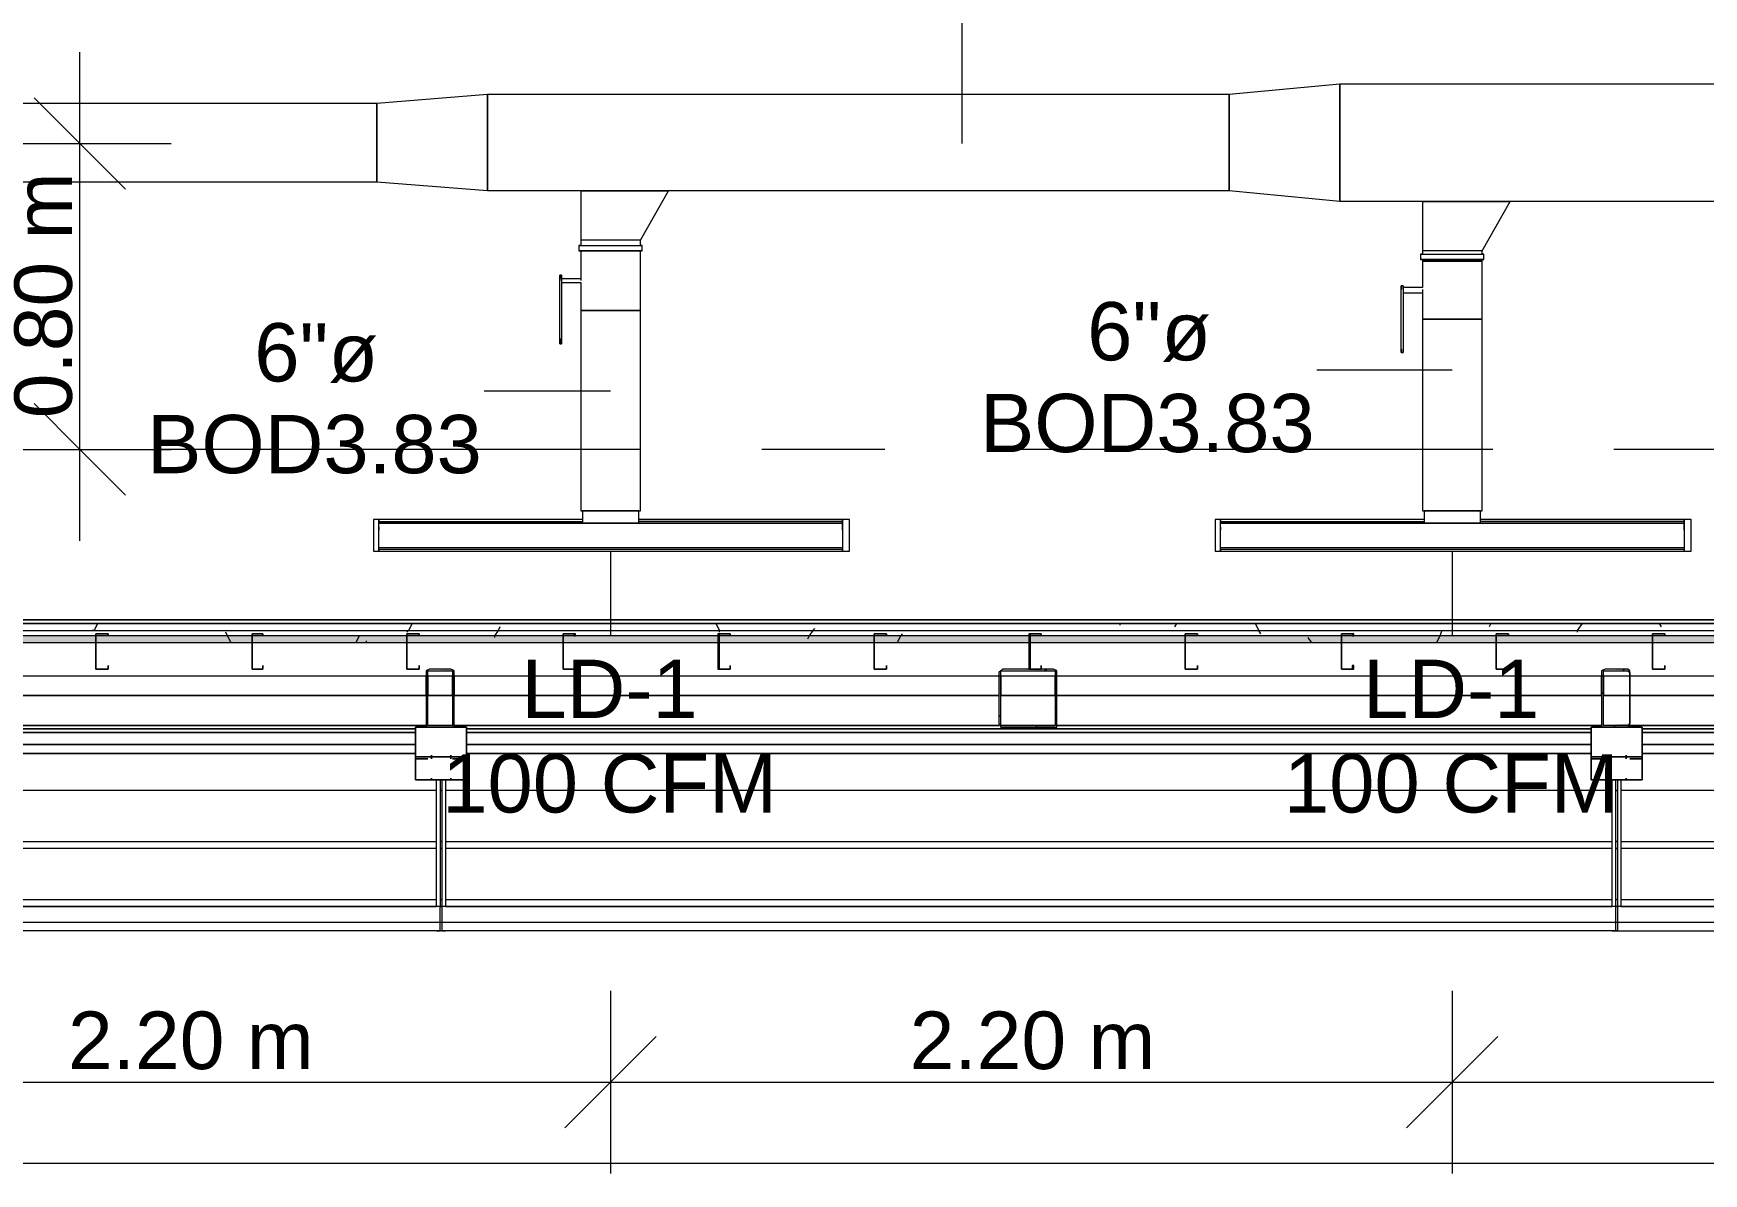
# Model space of a CAD drawing. Header units: metres. Extents: x -2 to 237, y -8 to 52.
# Drawn here: x 23.666 to 28.021, y 7.315 to 10.286 of the extents above; entities that cross this region are included whole.
import ezdxf

# ---------------------------------------------------------------- set-up
doc = ezdxf.new("R2010")
doc.units = ezdxf.units.M
doc.layers.add('HVAC - Ductos', color=5, linetype='Continuous', lineweight=0)
doc.layers.add('PDF_Text', color=7, linetype='Continuous', lineweight=0)
doc.layers.add('PDF_Geometry', color=7, linetype='Continuous', lineweight=0, true_color=0xaaaaaa)
doc.layers.add('PDF_Solid Fills', color=7, linetype='Continuous', lineweight=0, true_color=0xffffff)
doc.styles.add('PDF Helvetica', font='')
doc.styles.get('PDF Helvetica').set_extended_font_data('Helvetica')

msp = doc.modelspace()

# ---------------------------------------------------------------- hatches: boundary and pattern name
at = {"layer": 'PDF_Solid Fills', "lineweight": 0, "transparency": 33554559}
h = msp.add_hatch(color=256, dxfattribs=at)
h.paths.add_polyline_path([(12.8691, 8.6982), (12.8691, 8.7165), (12.4614, 8.7165), (12.4614, 8.6982)])
h.paths.add_polyline_path([(58.328, 8.6982), (60.1333, 8.6982), (60.1333, 8.7165), (58.328, 8.7165)])
h.paths.add_polyline_path([(58.3235, 8.6982), (58.3235, 8.7165), (57.5171, 8.7165), (57.5171, 8.6982)])
h.paths.add_polyline_path([(57.5125, 8.6982), (57.5125, 8.7165), (55.4875, 8.7165), (55.4875, 8.6982)])
h.paths.add_polyline_path([(55.4829, 8.6982), (55.4829, 8.7165), (53.4578, 8.7165), (53.4578, 8.6982)])
h.paths.add_polyline_path([(53.4532, 8.6982), (53.4532, 8.7165), (52.6469, 8.7165), (52.6469, 8.6982)])
h.paths.add_polyline_path([(52.6423, 8.6982), (52.6423, 8.7165), (50.6171, 8.7165), (50.6171, 8.6982)])
h.paths.add_polyline_path([(50.6126, 8.6982), (50.6126, 8.7165), (48.5875, 8.7165), (48.5875, 8.6982)])
h.paths.add_polyline_path([(48.583, 8.6982), (48.583, 8.7165), (47.7766, 8.7165), (47.7766, 8.6982)])
h.paths.add_polyline_path([(47.772, 8.6982), (47.772, 8.7165), (45.7469, 8.7165), (45.7469, 8.6982)])
h.paths.add_polyline_path([(45.7423, 8.6982), (45.7423, 8.7165), (42.9063, 8.7165), (42.9063, 8.6982)])
h.paths.add_polyline_path([(42.9017, 8.6982), (42.9017, 8.7165), (40.8767, 8.7165), (40.8767, 8.6982)])
h.paths.add_polyline_path([(40.8721, 8.6982), (40.8721, 8.7165), (38.0361, 8.7165), (38.0361, 8.6982)])
h.paths.add_polyline_path([(38.0315, 8.6982), (38.0315, 8.7165), (36.0064, 8.7165), (36.0064, 8.6982)])
h.paths.add_polyline_path([(36.0018, 8.6982), (36.0018, 8.7165), (35.1954, 8.7165), (35.1954, 8.6982)])
h.paths.add_polyline_path([(35.1908, 8.6982), (35.1908, 8.7165), (33.1658, 8.7165), (33.1658, 8.6982)])
h.paths.add_polyline_path([(33.1612, 8.6982), (33.1612, 8.7165), (31.1361, 8.7165), (31.1361, 8.6982)])
h.paths.add_polyline_path([(31.1315, 8.6982), (31.1315, 8.7165), (30.3252, 8.7165), (30.3252, 8.6982)])
h.paths.add_polyline_path([(30.3206, 8.6982), (30.3206, 8.7165), (28.2955, 8.7165), (28.2955, 8.6982)])
h.paths.add_polyline_path([(28.2909, 8.6982), (28.2909, 8.7165), (26.2659, 8.7165), (26.2659, 8.6982)])
h.paths.add_polyline_path([(26.2613, 8.6982), (26.2613, 8.7165), (25.4549, 8.7165), (25.4549, 8.6982)])
h.paths.add_polyline_path([(25.4503, 8.6982), (25.4503, 8.7165), (23.4252, 8.7165), (23.4252, 8.6982)])
h.paths.add_polyline_path([(23.4206, 8.6982), (23.4206, 8.7165), (20.5846, 8.7165), (20.5846, 8.6982)])
h.paths.add_polyline_path([(20.58, 8.6982), (20.58, 8.7165), (18.555, 8.7165), (18.555, 8.6982)])
h.paths.add_polyline_path([(18.5504, 8.6982), (18.5504, 8.7165), (15.7143, 8.7165), (15.7143, 8.6982)])
h.paths.add_polyline_path([(15.7097, 8.6982), (15.7097, 8.7165), (13.6846, 8.7165), (13.6846, 8.6982)])
h.paths.add_polyline_path([(13.6801, 8.6982), (13.6801, 8.7165), (12.8737, 8.7165), (12.8737, 8.6982)])
h = msp.add_hatch(color=256, dxfattribs=at)
h.paths.add_polyline_path([(24.7585, 8.6295), (24.763, 8.6249), (24.763, 8.6295)])
h.paths.add_polyline_path([(24.6943, 8.6203), (24.6897, 8.6203), (24.6897, 8.4783), (24.763, 8.4783), (24.763, 8.6203), (24.7585, 8.6203), (24.7585, 8.4828), (24.6943, 8.4828)])
h.paths.add_polyline_path([(24.6943, 8.6249), (24.6943, 8.6295), (24.6897, 8.6295)])
h.paths.add_polyline_path([(24.7539, 8.6249), (24.7539, 8.6295), (24.6989, 8.6295)])
h = msp.add_hatch(color=256, dxfattribs=at)
h.paths.add_polyline_path([(26.3254, 8.6249), (26.3254, 8.6295), (26.1925, 8.6295)])
h.paths.add_polyline_path([(26.1879, 8.4828), (26.3333, 8.4783), (26.3345, 8.4783), (26.3345, 8.6203), (26.3299, 8.6203), (26.3299, 8.4828)])
h.paths.add_polyline_path([(26.1879, 8.6203), (26.1833, 8.6203), (26.1833, 8.4874)])
h.paths.add_polyline_path([(26.3345, 8.6249), (26.3345, 8.6295), (26.3299, 8.6295)])
h = msp.add_hatch(color=256, dxfattribs=at)
h.paths.add_polyline_path([(27.7595, 8.6249), (27.7595, 8.6295), (27.7549, 8.6295)])
h.paths.add_polyline_path([(27.7595, 8.6203), (27.7549, 8.6203), (27.7549, 8.4783), (27.8282, 8.4783), (27.8282, 8.4874), (27.8236, 8.4874), (27.7595, 8.4828)])
h.paths.add_polyline_path([(27.8282, 8.6249), (27.8282, 8.6295), (27.764, 8.6295)])

# ---------------------------------------------------------------- linework, layer by layer
at = {"layer": 'HVAC - Ductos', "lineweight": 0}
for points in [[(26.0872, 9.9994), (26.0872, 10.4346)], [(23.7872, 8.9639), (23.7872, 10.2376)], [(23.6681, 10.1185), (23.7872, 9.9994), (23.9063, 9.8802)], [(23.5489, 9.9994), (23.7872, 9.9994), (24.0254, 9.9994)], [(25.2487, 9.7473), (25.322, 9.8756), (25.3174, 9.8756), (25.2991, 9.8756), (25.2762, 9.8756), (25.2487, 9.8756), (25.1708, 9.8756), (25.1433, 9.8756), (25.1159, 9.8756), (25.1021, 9.8756), (25.0929, 9.8756), (25.0929, 9.7473)], [(25.0929, 9.8756), (25.1021, 9.8756), (25.1159, 9.8756), (25.1433, 9.8756), (25.1708, 9.8756), (25.2487, 9.8756), (25.2762, 9.8756), (25.2991, 9.8756), (25.3174, 9.8756), (25.322, 9.8756)], [(27.4433, 9.7199), (27.5166, 9.8481), (27.512, 9.8481), (27.4937, 9.8481), (27.4708, 9.8481), (27.4433, 9.8481), (27.3654, 9.8481), (27.3379, 9.8481), (27.3105, 9.8481), (27.2967, 9.8481), (27.2875, 9.8481), (27.2875, 9.7199)], [(27.2875, 9.8481), (27.2967, 9.8481), (27.3105, 9.8481), (27.3379, 9.8481), (27.3654, 9.8481), (27.4433, 9.8481), (27.4708, 9.8481), (27.4937, 9.8481), (27.512, 9.8481), (27.5166, 9.8481)], [(25.0929, 9.7199), (25.0929, 9.6465), (25.0425, 9.6465), (25.0425, 9.642)], [(25.0425, 9.6374), (25.0929, 9.6374), (25.0929, 9.5641), (25.0929, 9.0418), (25.0975, 9.0418), (25.1067, 9.0418), (25.1159, 9.0418), (25.1342, 9.0418), (25.1525, 9.0418), (25.1708, 9.0418), (25.1891, 9.0418), (25.2075, 9.0418), (25.2258, 9.0418), (25.2349, 9.0418), (25.2441, 9.0418), (25.2487, 9.0418), (25.2487, 9.5641), (25.2441, 9.5641), (25.2349, 9.5641), (25.2258, 9.5641), (25.2075, 9.5641), (25.1891, 9.5641), (25.1708, 9.5641), (25.1525, 9.5641), (25.1342, 9.5641), (25.1159, 9.5641), (25.1067, 9.5641), (25.0975, 9.5641), (25.0929, 9.5641), (25.0975, 9.5641), (25.1067, 9.5641), (25.1159, 9.5641), (25.1342, 9.5641), (25.1525, 9.5641), (25.1708, 9.5641), (25.1891, 9.5641), (25.2075, 9.5641), (25.2258, 9.5641), (25.2349, 9.5641), (25.2441, 9.5641), (25.2487, 9.5641), (25.2487, 9.7199)], [(25.0883, 9.7336), (25.0883, 9.7199)], [(25.0929, 9.7336), (25.0883, 9.7336), (25.0929, 9.7336), (25.0975, 9.7336), (25.1113, 9.7336), (25.1296, 9.7336), (25.1479, 9.7336), (25.1708, 9.7336), (25.1937, 9.7336), (25.2121, 9.7336), (25.2303, 9.7336), (25.2441, 9.7336), (25.2487, 9.7336), (25.2533, 9.7336)], [(25.2349, 9.7336), (25.2441, 9.7336), (25.2487, 9.7336), (25.2487, 9.7473), (25.2441, 9.7473), (25.2349, 9.7473), (25.2258, 9.7473), (25.2075, 9.7473), (25.1891, 9.7473), (25.1708, 9.7473), (25.1525, 9.7473), (25.1342, 9.7473), (25.1159, 9.7473), (25.1067, 9.7473), (25.0975, 9.7473), (25.0929, 9.7473), (25.0929, 9.7336), (25.0975, 9.7336), (25.1067, 9.7336)], [(25.0929, 9.7199), (25.0929, 9.7199)], [(25.1113, 9.7336), (25.1159, 9.7336)], [(25.1296, 9.7336), (25.1342, 9.7336), (25.1525, 9.7336), (25.1708, 9.7336), (25.1891, 9.7336), (25.2075, 9.7336), (25.2121, 9.7336)], [(25.1433, 9.7473), (25.1387, 9.7473)], [(25.2029, 9.7473), (25.1983, 9.7473)], [(25.2258, 9.7336), (25.2303, 9.7336)], [(25.2533, 9.7199), (25.2533, 9.7336), (25.2487, 9.7336)], [(25.2487, 9.7199), (25.2487, 9.7199)], [(27.4295, 9.7107), (27.4387, 9.7107), (27.4433, 9.7107), (27.4433, 9.7199), (27.4387, 9.7199), (27.4295, 9.7199), (27.4204, 9.7199), (27.4021, 9.7199), (27.3837, 9.7199), (27.3654, 9.7199), (27.3471, 9.7199), (27.3287, 9.7199), (27.3105, 9.7199), (27.3013, 9.7199), (27.2921, 9.7199), (27.2875, 9.7199), (27.2875, 9.7107), (27.2921, 9.7107), (27.3013, 9.7107)], [(27.3379, 9.7199), (27.3333, 9.7199)], [(27.3975, 9.7199), (27.3929, 9.7199)], [(27.2875, 9.6969), (27.2875, 9.6924), (27.2875, 9.6237), (27.2371, 9.6237), (27.2371, 9.6191), (27.2371, 9.6237), (27.2371, 9.6283), (27.2371, 9.6237), (27.2371, 9.6191), (27.2371, 9.4633), (27.2371, 9.4587), (27.2371, 9.4542), (27.2371, 9.4587), (27.2371, 9.4633)], [(27.2371, 9.6099), (27.2875, 9.6099), (27.2875, 9.5412), (27.2921, 9.5412), (27.3013, 9.5412), (27.3105, 9.5412), (27.3287, 9.5412), (27.3471, 9.5412), (27.3654, 9.5412), (27.3837, 9.5412), (27.4021, 9.5412), (27.4204, 9.5412), (27.4295, 9.5412), (27.4387, 9.5412), (27.4433, 9.5412), (27.4433, 9.6924), (27.4433, 9.6969)], [(27.2829, 9.7107), (27.2829, 9.6969)], [(27.2875, 9.7107), (27.2829, 9.7107), (27.2875, 9.7107), (27.2921, 9.7107), (27.3059, 9.7107), (27.3242, 9.7107), (27.3425, 9.7107), (27.3654, 9.7107), (27.3883, 9.7107), (27.4067, 9.7107), (27.4249, 9.7107), (27.4387, 9.7107), (27.4433, 9.7107), (27.4479, 9.7107)], [(27.3059, 9.7107), (27.3105, 9.7107)], [(27.3242, 9.7107), (27.3287, 9.7107), (27.3471, 9.7107), (27.3654, 9.7107), (27.3837, 9.7107), (27.4021, 9.7107), (27.4067, 9.7107)], [(27.4204, 9.7107), (27.4249, 9.7107)], [(27.4479, 9.6969), (27.4479, 9.7107), (27.4433, 9.7107)], [(25.038, 9.6557), (25.038, 9.6557)], [(25.0425, 9.6557), (25.038, 9.6557)], [(25.038, 9.4908), (25.038, 9.4862), (25.038, 9.4816), (25.038, 9.477), (25.038, 9.4816), (25.038, 9.4862), (25.038, 9.4908), (25.038, 9.642), (25.038, 9.6465), (25.038, 9.6511), (25.038, 9.6557), (25.038, 9.6511), (25.038, 9.6465), (25.038, 9.642)], [(25.0425, 9.6557), (25.0425, 9.6557)], [(25.0425, 9.6465), (25.0425, 9.6511), (25.0425, 9.6557), (25.0425, 9.6511), (25.0425, 9.6465), (25.0425, 9.642), (25.0425, 9.4908), (25.0425, 9.4862), (25.0425, 9.4816), (25.0425, 9.477), (25.0425, 9.4816), (25.0425, 9.4862), (25.0425, 9.4908)], [(25.0425, 9.6465), (25.0425, 9.6465)], [(25.0929, 9.6465), (25.0929, 9.6465)], [(25.0929, 9.6465), (25.0929, 9.6465)], [(25.0929, 9.6465), (25.0929, 9.642)], [(25.0929, 9.6465), (25.0929, 9.6465)], [(25.0929, 9.6374), (25.0929, 9.6374)], [(25.0929, 9.6374), (25.0929, 9.6374)], [(27.2326, 9.6283), (27.2326, 9.6283)], [(27.2371, 9.6283), (27.2326, 9.6283)], [(27.2326, 9.4633), (27.2326, 9.4587), (27.2326, 9.4542), (27.2326, 9.4587), (27.2326, 9.4633), (27.2326, 9.6191), (27.2326, 9.6237), (27.2326, 9.6283), (27.2326, 9.6237), (27.2326, 9.6191)], [(27.2371, 9.6283), (27.2371, 9.6283)], [(27.2371, 9.6237), (27.2371, 9.6237)], [(27.2875, 9.6237), (27.2875, 9.6237)], [(27.2875, 9.6237), (27.2875, 9.6237)], [(27.2875, 9.6237), (27.2875, 9.6237)], [(27.2875, 9.6237), (27.2875, 9.6237)], [(27.2875, 9.6191), (27.2875, 9.6145), (27.2875, 9.6099)], [(27.2875, 9.6099), (27.2875, 9.6099)], [(25.038, 9.477), (25.038, 9.477)], [(25.038, 9.477), (25.0425, 9.477)], [(25.0425, 9.477), (25.0425, 9.477)], [(27.2326, 9.4542), (27.2326, 9.4542)], [(27.2326, 9.4542), (27.2371, 9.4542)], [(27.2371, 9.4542), (27.2371, 9.4542)], [(27.3654, 9.4083), (27.0126, 9.4083)], [(23.6681, 9.3213), (23.7872, 9.2021), (23.9063, 9.0831)], [(25.1708, 9.3534), (24.841, 9.3534)], [(23.5489, 9.2021), (23.7872, 9.2021), (24.0254, 9.2021)], [(24.5661, 8.996), (24.5661, 9.0189), (24.5661, 9.0143), (25.0975, 9.0143)], [(25.0975, 9.0189), (24.5661, 9.0189)], [(25.2441, 9.0418), (25.2487, 9.0418)], [(25.7756, 8.996), (25.7756, 9.0189), (25.7756, 9.0143), (25.2441, 9.0143)], [(25.7756, 9.0189), (25.2441, 9.0189)], [(26.7607, 8.996), (26.7607, 9.0189), (26.7607, 9.0143), (27.2921, 9.0143)], [(27.2921, 9.0189), (26.7607, 9.0189)], [(27.4387, 9.0418), (27.4433, 9.0418)], [(27.9702, 8.996), (27.9702, 9.0189), (27.9702, 9.0143), (27.4387, 9.0143)], [(27.9702, 9.0189), (27.4387, 9.0189)], [(25.7756, 8.9639), (25.7756, 8.9593), (25.7756, 8.9547), (25.7756, 8.9364), (25.7756, 8.941), (24.5661, 8.941), (24.5661, 8.9364), (24.5661, 8.9547), (24.5661, 8.9593), (24.5661, 8.9639)], [(24.5661, 8.9502), (24.5661, 8.9547), (24.5661, 8.9593)], [(24.5661, 8.9364), (25.7756, 8.9364)], [(25.1708, 8.9364), (25.1708, 8.7165)], [(25.7756, 8.9593), (25.7756, 8.9547), (25.7756, 8.9502)], [(27.9702, 8.9639), (27.9702, 8.9593), (27.9702, 8.9547), (27.9702, 8.9364), (27.9702, 8.941), (26.7607, 8.941), (26.7607, 8.9364), (26.7607, 8.9547), (26.7607, 8.9593), (26.7607, 8.9639)], [(26.7607, 8.9502), (26.7607, 8.9547), (26.7607, 8.9593)], [(26.7607, 8.9364), (27.9702, 8.9364)], [(27.3654, 8.9364), (27.3654, 8.7165)], [(27.9702, 8.9593), (27.9702, 8.9547), (27.9702, 8.9502)]]:
    msp.add_lwpolyline(points, dxfattribs=at)
for points in [[(26.7835, 10.1276), (27.0722, 10.1551), (27.0722, 9.8481), (26.7835, 9.8756)], [(29.1568, 9.8481), (27.0722, 9.8481), (27.0722, 10.1551), (29.1568, 10.1551)], [(24.5615, 9.8986), (21.5559, 9.8986), (21.5559, 10.1047), (24.5615, 10.1047)], [(24.5615, 10.1047), (24.8501, 10.1276), (24.8501, 9.8756), (24.5615, 9.8986)], [(26.7835, 9.8756), (24.8501, 9.8756), (24.8501, 10.1276), (26.7835, 10.1276)], [(25.2533, 9.7199), (25.2487, 9.7199), (25.2441, 9.7199), (25.2303, 9.7199), (25.2121, 9.7199), (25.1937, 9.7199), (25.1708, 9.7199), (25.1479, 9.7199), (25.1296, 9.7199), (25.1113, 9.7199), (25.0975, 9.7199), (25.0929, 9.7199), (25.0883, 9.7199), (25.0929, 9.7199), (25.0975, 9.7199), (25.1113, 9.7199), (25.1296, 9.7199), (25.1479, 9.7199), (25.1708, 9.7199), (25.1937, 9.7199), (25.2121, 9.7199), (25.2303, 9.7199), (25.2441, 9.7199), (25.2487, 9.7199)], [(25.2487, 9.7199), (25.2441, 9.7199), (25.2349, 9.7199), (25.2258, 9.7199), (25.2075, 9.7199), (25.1891, 9.7199), (25.1708, 9.7199), (25.1525, 9.7199), (25.1342, 9.7199), (25.1159, 9.7199), (25.1067, 9.7199), (25.0975, 9.7199), (25.0929, 9.7199), (25.0975, 9.7199), (25.1067, 9.7199), (25.1159, 9.7199), (25.1342, 9.7199), (25.1525, 9.7199), (25.1708, 9.7199), (25.1891, 9.7199), (25.2075, 9.7199), (25.2258, 9.7199), (25.2349, 9.7199), (25.2441, 9.7199), (25.2487, 9.7199), (25.2441, 9.7199), (25.2349, 9.7199), (25.2258, 9.7199), (25.2075, 9.7199), (25.1891, 9.7199), (25.1708, 9.7199), (25.1525, 9.7199), (25.1342, 9.7199), (25.1159, 9.7199), (25.1067, 9.7199), (25.0975, 9.7199), (25.0929, 9.7199), (25.0975, 9.7199), (25.1067, 9.7199), (25.1159, 9.7199), (25.1342, 9.7199), (25.1525, 9.7199), (25.1708, 9.7199), (25.1891, 9.7199), (25.2075, 9.7199), (25.2258, 9.7199), (25.2349, 9.7199), (25.2441, 9.7199)], [(25.2487, 9.7199), (25.2441, 9.7199), (25.2349, 9.7199), (25.2258, 9.7199), (25.2075, 9.7199), (25.1891, 9.7199), (25.1708, 9.7199), (25.1525, 9.7199), (25.1342, 9.7199), (25.1159, 9.7199), (25.1067, 9.7199), (25.0975, 9.7199), (25.0929, 9.7199), (25.0975, 9.7199), (25.1067, 9.7199), (25.1159, 9.7199), (25.1342, 9.7199), (25.1525, 9.7199), (25.1708, 9.7199), (25.1891, 9.7199), (25.2075, 9.7199), (25.2258, 9.7199), (25.2349, 9.7199), (25.2441, 9.7199)], [(27.4479, 9.6969), (27.4433, 9.6969), (27.4387, 9.6969), (27.4249, 9.6969), (27.4067, 9.6969), (27.3883, 9.6969), (27.3654, 9.6969), (27.3425, 9.6969), (27.3242, 9.6969), (27.3059, 9.6969), (27.2921, 9.6969), (27.2875, 9.6969), (27.2829, 9.6969), (27.2875, 9.6969), (27.2921, 9.6969), (27.3059, 9.6969), (27.3242, 9.6969), (27.3425, 9.6969), (27.3654, 9.6969), (27.3883, 9.6969), (27.4067, 9.6969), (27.4249, 9.6969), (27.4387, 9.6969), (27.4433, 9.6969)], [(27.4433, 9.6969), (27.4387, 9.6969), (27.4295, 9.6969), (27.4204, 9.6969), (27.4021, 9.6969), (27.3837, 9.6969), (27.3654, 9.6969), (27.3471, 9.6969), (27.3287, 9.6969), (27.3105, 9.6969), (27.3013, 9.6969), (27.2921, 9.6969), (27.2875, 9.6969), (27.2921, 9.6969), (27.3013, 9.6969), (27.3105, 9.6969), (27.3287, 9.6969), (27.3471, 9.6969), (27.3654, 9.6969), (27.3837, 9.6969), (27.4021, 9.6969), (27.4204, 9.6969), (27.4295, 9.6969), (27.4387, 9.6969)], [(27.4433, 9.6924), (27.4387, 9.6924), (27.4295, 9.6924), (27.4204, 9.6924), (27.4021, 9.6924), (27.3837, 9.6924), (27.3654, 9.6924), (27.3471, 9.6924), (27.3287, 9.6924), (27.3105, 9.6924), (27.3013, 9.6924), (27.2921, 9.6924), (27.2875, 9.6924), (27.2921, 9.6924), (27.3013, 9.6924), (27.3105, 9.6924), (27.3287, 9.6924), (27.3471, 9.6924), (27.3654, 9.6924), (27.3837, 9.6924), (27.4021, 9.6924), (27.4204, 9.6924), (27.4295, 9.6924), (27.4387, 9.6924)], [(27.4433, 9.6924), (27.4387, 9.6924), (27.4295, 9.6924), (27.4204, 9.6924), (27.4021, 9.6924), (27.3837, 9.6924), (27.3654, 9.6924), (27.3471, 9.6924), (27.3287, 9.6924), (27.3105, 9.6924), (27.3013, 9.6924), (27.2921, 9.6924), (27.2875, 9.6924), (27.2921, 9.6924), (27.3013, 9.6924), (27.3105, 9.6924), (27.3287, 9.6924), (27.3471, 9.6924), (27.3654, 9.6924), (27.3837, 9.6924), (27.4021, 9.6924), (27.4204, 9.6924), (27.4295, 9.6924), (27.4387, 9.6924)], [(27.2875, 9.0418), (27.2921, 9.0418), (27.3013, 9.0418), (27.3105, 9.0418), (27.3287, 9.0418), (27.3471, 9.0418), (27.3654, 9.0418), (27.3837, 9.0418), (27.4021, 9.0418), (27.4204, 9.0418), (27.4295, 9.0418), (27.4387, 9.0418), (27.4433, 9.0418), (27.4433, 9.5412), (27.4387, 9.5412), (27.4295, 9.5412), (27.4204, 9.5412), (27.4021, 9.5412), (27.3837, 9.5412), (27.3654, 9.5412), (27.3471, 9.5412), (27.3287, 9.5412), (27.3105, 9.5412), (27.3013, 9.5412), (27.2921, 9.5412), (27.2875, 9.5412)], [(24.5523, 8.9364), (24.5661, 8.9364), (24.5661, 9.0189), (24.5523, 9.0189)], [(25.0975, 9.0097), (25.1067, 9.0097), (25.1204, 9.0097), (25.1342, 9.0097), (25.1525, 9.0097), (25.1708, 9.0097), (25.1891, 9.0097), (25.2075, 9.0097), (25.2258, 9.0097), (25.2349, 9.0097), (25.2441, 9.0097), (25.2441, 9.0418), (25.2349, 9.0418), (25.2258, 9.0418), (25.2075, 9.0418), (25.1891, 9.0418), (25.1708, 9.0418), (25.1525, 9.0418), (25.1342, 9.0418), (25.1204, 9.0418), (25.1067, 9.0418), (25.0975, 9.0418)], [(25.7939, 8.9364), (25.7939, 9.0189), (25.7756, 9.0189), (25.7756, 8.9364)], [(26.7469, 8.9364), (26.7607, 8.9364), (26.7607, 9.0189), (26.7469, 9.0189)], [(27.2921, 9.0097), (27.3013, 9.0097), (27.3151, 9.0097), (27.3287, 9.0097), (27.3471, 9.0097), (27.3654, 9.0097), (27.3837, 9.0097), (27.4021, 9.0097), (27.4204, 9.0097), (27.4295, 9.0097), (27.4387, 9.0097), (27.4387, 9.0418), (27.4295, 9.0418), (27.4204, 9.0418), (27.4021, 9.0418), (27.3837, 9.0418), (27.3654, 9.0418), (27.3471, 9.0418), (27.3287, 9.0418), (27.3151, 9.0418), (27.3013, 9.0418), (27.2921, 9.0418)], [(27.9885, 8.9364), (27.9885, 9.0189), (27.9702, 9.0189), (27.9702, 8.9364)], [(24.5661, 9.0097), (25.7756, 9.0097), (24.5661, 9.0097), (25.7756, 9.0097), (25.7756, 8.9456), (24.5661, 8.9456)], [(24.5661, 9.0006), (24.5661, 8.996), (24.5661, 8.9914), (24.5661, 8.996)], [(25.7756, 8.9914), (25.7756, 8.996), (25.7756, 9.0006), (25.7756, 8.996)], [(26.7607, 9.0097), (27.9702, 9.0097), (26.7607, 9.0097), (27.9702, 9.0097), (27.9702, 8.9456), (26.7607, 8.9456)], [(26.7607, 9.0006), (26.7607, 8.996), (26.7607, 8.9914), (26.7607, 8.996)], [(27.9702, 8.9914), (27.9702, 8.996), (27.9702, 9.0006), (27.9702, 8.996)]]:
    msp.add_lwpolyline(points, close=True, dxfattribs=at)
at = {"layer": 'HVAC - Ductos', "color": 252, "lineweight": 0, "true_color": 0x939598}
for points in [[(7.6277, 7.9697), (12.466, 7.9697), (30.8566, 7.9697), (40.0566, 7.9697), (49.2518, 7.9697), (58.6855, 7.9697)], [(25.1708, 7.791), (25.1708, 7.5527), (25.1708, 7.3145)], [(27.3654, 7.791), (27.3654, 7.5527), (27.3654, 7.3145)], [(25.2899, 7.6719), (25.1708, 7.5527), (25.0516, 7.4337)], [(27.4846, 7.6719), (27.3654, 7.5527), (27.2463, 7.4337)], [(7.6277, 7.5527), (9.9048, 7.5527), (12.466, 7.5527), (13.79, 7.5527), (15.9755, 7.5527), (18.1701, 7.5527), (20.273, 7.5527), (22.9716, 7.5527), (25.1708, 7.5527), (27.3654, 7.5527), (29.5646, 7.5527)], [(7.6277, 7.342), (58.6855, 7.342)]]:
    msp.add_lwpolyline(points, dxfattribs=at)
at = {"layer": 'PDF_Geometry', "lineweight": 0}
for points in [[(25.2487, 9.2021), (23.9796, 9.2021)], [(25.8855, 9.2021), (25.5648, 9.2021)], [(27.4708, 9.2021), (26.2017, 9.2021)], [(28.103, 9.2021), (27.7869, 9.2021)], [(60.1333, 8.6111), (12.4614, 8.6111), (12.4614, 8.7485), (60.1333, 8.7485)], [(12.4614, 8.7302), (60.1333, 8.7302)], [(21.762, 8.7485), (30.7558, 8.7485)], [(30.7558, 8.7485), (21.762, 8.7485)], [(21.762, 8.7485), (30.7558, 8.7485)], [(30.7558, 8.7485), (21.762, 8.7485)], [(21.762, 8.7485), (30.7558, 8.7485)], [(30.7558, 8.7485), (21.762, 8.7485)], [(21.762, 8.7485), (30.7558, 8.7485)], [(30.7558, 8.7485), (21.762, 8.7485)], [(21.762, 8.7485), (30.7558, 8.7485)], [(30.7558, 8.7485), (21.762, 8.7485)], [(25.4503, 8.7165), (25.0471, 8.7165), (24.6393, 8.7165), (24.2361, 8.7165), (23.8284, 8.7165), (23.4252, 8.7165)], [(26.2613, 8.7165), (25.8581, 8.7165), (25.4549, 8.7165)], [(28.2909, 8.7165), (27.8877, 8.7165), (27.48, 8.7165), (27.0768, 8.7165), (26.669, 8.7165), (26.2659, 8.7165)], [(25.4503, 8.6982), (25.0471, 8.6982), (24.6393, 8.6982), (24.2361, 8.6982), (23.8284, 8.6982), (23.4252, 8.6982)], [(28.2909, 8.6982), (27.8877, 8.6982), (27.48, 8.6982), (27.0768, 8.6982), (26.669, 8.6982), (26.2659, 8.6982), (25.8581, 8.6982), (25.4549, 8.6982)], [(26.2659, 8.6295), (26.1925, 8.6295), (26.1879, 8.6249), (26.1833, 8.6203), (26.1833, 8.4874), (26.1879, 8.4782), (26.1925, 8.4782), (26.3254, 8.4782), (26.3345, 8.4782), (26.3345, 8.4874), (26.3345, 8.6203), (26.3345, 8.6249), (26.3254, 8.6295), (26.2933, 8.6295)], [(26.3025, 8.6249), (26.3071, 8.6295)], [(27.8098, 8.6249), (27.8144, 8.6295)], [(24.6897, 8.5607), (24.6897, 8.6111)], [(24.6943, 8.6111), (24.6943, 8.5607)], [(24.7585, 8.5607), (24.7585, 8.6111)], [(24.7585, 8.5882), (24.7631, 8.5928)], [(24.7631, 8.6111), (24.7631, 8.5607)], [(26.1833, 8.6111), (26.1833, 8.5607)], [(26.1879, 8.6111), (26.1879, 8.5607)], [(26.3299, 8.5607), (26.3299, 8.6111)], [(26.3345, 8.5607), (26.3345, 8.6111)], [(27.7549, 8.5607), (27.7549, 8.6111)], [(27.7595, 8.6111), (27.7595, 8.5607)], [(27.7549, 8.5653), (27.7595, 8.5699)], [(24.6897, 8.5195), (24.6943, 8.5241)], [(26.1833, 8.5057), (26.1879, 8.5103)], [(26.3299, 8.5287), (26.3345, 8.5333)], [(27.8282, 8.5195), (27.8282, 8.5195)], [(24.7631, 8.4782), (24.7631, 8.4782)], [(24.7631, 8.4782), (24.7631, 8.4782)], [(26.2795, 8.4782), (26.2841, 8.4828)], [(27.7961, 8.3408), (27.8098, 8.3408), (27.7961, 8.3408), (27.7915, 8.3408), (27.7823, 8.3408), (27.7686, 8.3408), (27.7686, 8.3454), (27.7686, 8.3408), (27.764, 8.3408), (27.7595, 8.3408), (27.764, 8.3408), (27.7686, 8.3408), (27.819, 8.3408), (27.8282, 8.3408), (27.819, 8.3408), (27.8603, 8.3408), (27.8603, 8.3454), (27.8603, 8.3958), (27.8603, 8.4004), (27.8603, 8.405), (27.8603, 8.4736), (27.8603, 8.4782), (27.8236, 8.4782), (27.8603, 8.4782), (27.8603, 8.4736), (27.8603, 8.405), (27.8603, 8.4004), (27.8603, 8.3958), (27.8603, 8.3454), (27.8603, 8.3408), (27.819, 8.3408), (27.8282, 8.3408), (27.819, 8.3408), (27.7686, 8.3408), (27.764, 8.3408), (27.7595, 8.3408), (27.764, 8.3408), (27.7686, 8.3408), (27.7823, 8.3408)], [(27.7869, 8.4782), (27.7915, 8.4828)], [(27.8282, 8.4782), (27.8282, 8.4782)], [(27.8282, 8.4782), (27.8282, 8.4782)], [(26.22, 8.4095), (26.2979, 8.4095)], [(24.6623, 8.3958), (24.6623, 8.3958)], [(24.6623, 8.3958), (24.6623, 8.3958)], [(24.7035, 8.3958), (24.7035, 8.4004), (24.7035, 8.405)], [(24.7035, 8.3958), (24.7035, 8.4004), (24.7035, 8.405)], [(24.7035, 8.405), (24.7035, 8.4004), (24.7035, 8.3958)], [(24.7035, 8.405), (24.7035, 8.4004), (24.7035, 8.3958)], [(24.7539, 8.3958), (24.7539, 8.4004), (24.7539, 8.405)], [(24.7539, 8.3958), (24.7539, 8.4004), (24.7539, 8.405)], [(24.7539, 8.3958), (24.7539, 8.4004), (24.7539, 8.405)], [(24.7539, 8.3958), (24.7539, 8.4004), (24.7539, 8.405)], [(24.7951, 8.3958), (24.7951, 8.3958)], [(24.7951, 8.3958), (24.7951, 8.3958)], [(27.7274, 8.3958), (27.7274, 8.3958)], [(27.7274, 8.3958), (27.7274, 8.3958)], [(27.7686, 8.3958), (27.7686, 8.4004), (27.7686, 8.405)], [(27.7686, 8.3958), (27.7686, 8.4004), (27.7686, 8.405)], [(27.7686, 8.405), (27.7686, 8.4004), (27.7686, 8.3958)], [(27.7686, 8.405), (27.7686, 8.4004), (27.7686, 8.3958)], [(27.819, 8.3958), (27.819, 8.4004), (27.819, 8.405)], [(27.819, 8.3958), (27.819, 8.4004), (27.819, 8.405)], [(27.819, 8.3958), (27.819, 8.4004), (27.819, 8.405)], [(27.819, 8.3958), (27.819, 8.4004), (27.819, 8.405)], [(27.8603, 8.3958), (27.8603, 8.3958)], [(27.8603, 8.3958), (27.8603, 8.3958)], [(21.6384, 8.3408), (21.6888, 8.3408), (21.6796, 8.3408), (21.6888, 8.3408), (21.675, 8.3408), (21.675, 8.0109), (24.7172, 8.0109), (24.7172, 8.3408), (24.7264, 8.3408), (24.731, 8.3408), (24.731, 8.0109), (24.731, 7.9926), (24.731, 7.9789), (24.731, 7.9651), (24.731, 7.9559), (24.731, 7.9468), (21.6613, 7.9468), (21.6613, 7.9559), (21.6613, 7.9651), (21.6613, 7.9789), (21.6613, 7.9926), (21.6613, 8.0109), (21.6659, 8.0109)], [(24.7127, 8.3408), (24.7035, 8.3408), (24.7127, 8.3408)], [(24.7127, 8.3408), (24.7035, 8.3408), (24.7127, 8.3408)], [(24.7172, 8.3408), (24.7264, 8.3408), (24.731, 8.3408)], [(24.7172, 8.3408), (24.7172, 8.3408)], [(24.7172, 8.3408), (24.7172, 8.3408)], [(24.7401, 8.3408), (24.7401, 8.0109), (27.7823, 8.0109), (27.7823, 8.3408), (27.7915, 8.3408), (27.7961, 8.3408), (27.7961, 8.0109), (27.7961, 7.9926), (27.7961, 7.9789), (27.7961, 7.9651), (27.7961, 7.9559), (27.7961, 7.9468), (24.7264, 7.9468), (24.7264, 7.9559), (24.7264, 7.9651), (24.7264, 7.9789), (24.7264, 7.9926), (24.7264, 8.0109), (24.731, 8.0109)], [(24.7264, 8.3408), (24.7264, 8.0109)], [(27.7778, 8.3408), (27.7686, 8.3408), (27.7778, 8.3408)], [(27.7778, 8.3408), (27.7686, 8.3408), (27.7778, 8.3408)], [(27.7823, 8.3408), (27.7823, 8.3408)], [(27.7823, 8.3408), (27.7823, 8.3408)], [(27.7915, 8.3408), (27.7915, 8.0109)], [(27.8052, 8.3408), (27.8052, 8.0109), (30.8474, 8.0109), (30.8474, 8.3408), (30.8566, 8.3408), (30.8612, 8.3408), (30.875, 8.3408), (30.8612, 8.3408), (30.8612, 8.0109)], [(24.7172, 8.3133), (21.675, 8.3133)], [(27.7823, 8.3133), (24.7401, 8.3133)], [(30.8474, 8.3133), (27.8052, 8.3133)], [(21.675, 8.1804), (24.7172, 8.1804)], [(24.7172, 8.1621), (21.675, 8.1621)], [(24.7401, 8.1804), (27.7823, 8.1804)], [(27.7823, 8.1621), (24.7401, 8.1621)], [(27.8052, 8.1804), (30.8474, 8.1804)], [(30.8474, 8.1621), (27.8052, 8.1621)], [(30.8612, 8.0109), (27.7915, 8.0109), (27.7961, 8.0109), (24.7264, 8.0109), (24.731, 8.0109), (21.6613, 8.0109), (21.6659, 8.0109), (18.5962, 8.0109)], [(27.7961, 8.0109), (27.7915, 8.0109), (27.7915, 7.9926), (27.7915, 7.9789), (27.7915, 7.9651), (27.7915, 7.9559), (27.7915, 7.9468), (30.8612, 7.9468)]]:
    msp.add_lwpolyline(points, dxfattribs=at)
for points in [[(21.762, 8.7577), (30.7558, 8.7577)], [(21.762, 8.7577), (30.7558, 8.7577)], [(23.8604, 8.7211), (23.8284, 8.7211), (23.8284, 8.6295), (23.8604, 8.6295), (23.8604, 8.6386), (23.8604, 8.6295), (23.8284, 8.6295), (23.8284, 8.7211), (23.8604, 8.7211), (23.8604, 8.7165)], [(24.2637, 8.7211), (24.2361, 8.7211), (24.2361, 8.6295), (24.2637, 8.6295), (24.2637, 8.6386), (24.2637, 8.6295), (24.2361, 8.6295), (24.2361, 8.7211), (24.2637, 8.7211), (24.2637, 8.7165)], [(24.6714, 8.7211), (24.6439, 8.7211), (24.6393, 8.7211), (24.6393, 8.6295), (24.6439, 8.6295), (24.6714, 8.6295), (24.6714, 8.6386), (24.6714, 8.6295), (24.6439, 8.6295), (24.6393, 8.6295), (24.6393, 8.7211), (24.6439, 8.7211), (24.6714, 8.7211), (24.6714, 8.7165)], [(25.0792, 8.7211), (25.0471, 8.7211), (25.0471, 8.6295), (25.0792, 8.6295), (25.0792, 8.6386), (25.0746, 8.6386), (25.0746, 8.6295), (25.0471, 8.6295), (25.0471, 8.7211), (25.0746, 8.7211), (25.0746, 8.7165), (25.0792, 8.7165)], [(25.4824, 8.7211), (25.4549, 8.7211), (25.4503, 8.7211), (25.4503, 8.6295), (25.4549, 8.6295), (25.4824, 8.6295), (25.4824, 8.6386), (25.4824, 8.6295), (25.4549, 8.6295), (25.4549, 8.7211), (25.4824, 8.7211), (25.4824, 8.7165)], [(25.8901, 8.7211), (25.8581, 8.7211), (25.8581, 8.6295), (25.8901, 8.6295), (25.8901, 8.6386), (25.8901, 8.6295), (25.8581, 8.6295), (25.8581, 8.7211), (25.8901, 8.7211), (25.8901, 8.7165)], [(26.2933, 8.7211), (26.2659, 8.7211), (26.2613, 8.7211), (26.2613, 8.6295), (26.2659, 8.6295), (26.2933, 8.6295), (26.2933, 8.6386), (26.2933, 8.6295), (26.2659, 8.6295), (26.2659, 8.7211), (26.2933, 8.7211), (26.2933, 8.7165)], [(26.701, 8.7211), (26.6736, 8.7211), (26.669, 8.7211), (26.669, 8.6295), (26.6736, 8.6295), (26.701, 8.6295), (26.701, 8.6386), (26.701, 8.6295), (26.6736, 8.6295), (26.669, 8.6295), (26.669, 8.7211), (26.6736, 8.7211), (26.701, 8.7211), (26.701, 8.7165)], [(27.1088, 8.7211), (27.0768, 8.7211), (27.0768, 8.6295), (27.1088, 8.6295), (27.1088, 8.6386), (27.1042, 8.6386), (27.1042, 8.6295), (27.0768, 8.6295), (27.0768, 8.7211), (27.1042, 8.7211), (27.1042, 8.7165), (27.1088, 8.7165)], [(27.512, 8.7211), (27.4846, 8.7211), (27.48, 8.7211), (27.48, 8.6295), (27.4846, 8.6295), (27.512, 8.6295), (27.512, 8.6386), (27.512, 8.6295), (27.4846, 8.6295), (27.48, 8.6295), (27.48, 8.7211), (27.4846, 8.7211), (27.512, 8.7211), (27.512, 8.7165)], [(27.9198, 8.7211), (27.8877, 8.7211), (27.8877, 8.6295), (27.9198, 8.6295), (27.9198, 8.6386), (27.9198, 8.6295), (27.8877, 8.6295), (27.8877, 8.7211), (27.9198, 8.7211), (27.9198, 8.7165)], [(24.7631, 8.6203), (24.7631, 8.6249), (24.7539, 8.6295), (24.6989, 8.6295), (24.6897, 8.6249), (24.6897, 8.6203), (24.6897, 8.4874), (24.6897, 8.4782), (24.6989, 8.4782), (24.7539, 8.4782), (24.7631, 8.4782), (24.7631, 8.4874)], [(24.6989, 8.6249), (24.7539, 8.6249), (24.7585, 8.6249), (24.7585, 8.6203), (24.7585, 8.4874), (24.7585, 8.4828), (24.7539, 8.4828), (24.6989, 8.4828), (24.6943, 8.4828), (24.6943, 8.4874), (24.6943, 8.6203), (24.6943, 8.6249)], [(26.1879, 8.6203), (26.1879, 8.6249), (26.1925, 8.6249), (26.3254, 8.6249), (26.3299, 8.6249), (26.3299, 8.6203), (26.3299, 8.4874), (26.3299, 8.4828), (26.3254, 8.4828), (26.1925, 8.4828), (26.1879, 8.4828), (26.1879, 8.4874)], [(27.7549, 8.4874), (27.7549, 8.4782), (27.764, 8.4782), (27.8236, 8.4782), (27.8282, 8.4782), (27.8282, 8.4874), (27.8282, 8.6203), (27.8282, 8.6249), (27.8236, 8.6295), (27.764, 8.6295), (27.7549, 8.6249), (27.7549, 8.6203)], [(27.8236, 8.4828), (27.764, 8.4828), (27.7595, 8.4828), (27.7595, 8.4874), (27.7595, 8.6203), (27.7595, 8.6249), (27.764, 8.6249), (27.8236, 8.6249), (27.8282, 8.6203), (27.8282, 8.4874)], [(27.8282, 8.6111), (27.8282, 8.5607)], [(24.6897, 8.5607), (23.2328, 8.5607)], [(24.7264, 8.5607), (24.6943, 8.5607), (24.7264, 8.5607), (24.7585, 8.5607)], [(24.7631, 8.5607), (26.1833, 8.5607)], [(26.3299, 8.5607), (26.2567, 8.5607), (26.1879, 8.5607), (26.2567, 8.5607)], [(27.7549, 8.5607), (26.3345, 8.5607)], [(29.2851, 8.5607), (27.8282, 8.5607), (27.7915, 8.5607), (27.7595, 8.5607), (27.7915, 8.5607), (27.8282, 8.5607)], [(24.6623, 8.4736), (23.1916, 8.4736)], [(24.6623, 8.4645), (23.1916, 8.4645)], [(24.6897, 8.4828), (23.2328, 8.4828)], [(24.6623, 8.4782), (24.6943, 8.4782), (24.6623, 8.4782), (24.6623, 8.4736), (24.6623, 8.405), (24.6623, 8.4004), (24.6623, 8.3958), (24.6623, 8.3454), (24.6623, 8.3408), (24.6623, 8.3454), (24.6623, 8.3958), (24.6623, 8.4004), (24.6623, 8.405), (24.6623, 8.4736)], [(24.7401, 8.3408), (24.731, 8.3408), (24.7401, 8.3408), (24.7539, 8.3408), (24.7447, 8.3408), (24.7539, 8.3408), (24.7035, 8.3408), (24.6623, 8.3408), (24.7035, 8.3408), (24.6943, 8.3408), (24.7035, 8.3408), (24.7539, 8.3408), (24.7585, 8.3408), (24.7631, 8.3408), (24.7585, 8.3408), (24.7539, 8.3408), (24.7951, 8.3408), (24.7951, 8.3454), (24.7951, 8.3958), (24.7951, 8.4004), (24.7951, 8.405), (24.7951, 8.4736), (24.7951, 8.4782), (24.7585, 8.4782), (24.7951, 8.4782), (24.7951, 8.4736), (24.7951, 8.405), (24.7951, 8.4004), (24.7951, 8.3958), (24.7951, 8.3454), (24.7951, 8.3408), (24.7539, 8.3408), (24.7585, 8.3408), (24.7631, 8.3408), (24.7585, 8.3408), (24.7539, 8.3408), (24.7035, 8.3408), (24.6943, 8.3408), (24.7035, 8.3408), (24.7035, 8.3454), (24.7035, 8.3408), (24.7172, 8.3408), (24.7035, 8.3408), (24.7539, 8.3408), (24.7447, 8.3408), (24.7539, 8.3408)], [(24.7264, 8.4828), (24.6943, 8.4828)], [(24.7585, 8.4828), (24.7264, 8.4828)], [(26.1833, 8.4828), (24.7631, 8.4828)], [(26.2567, 8.4736), (24.7951, 8.4736)], [(26.2567, 8.4645), (24.7951, 8.4645)], [(26.2567, 8.4828), (26.1879, 8.4828)], [(26.3299, 8.4828), (26.2567, 8.4828)], [(27.7274, 8.4736), (26.2567, 8.4736)], [(27.7274, 8.4645), (26.2567, 8.4645)], [(27.7549, 8.4828), (26.3345, 8.4828)], [(27.7274, 8.4782), (27.7595, 8.4782), (27.7274, 8.4782), (27.7274, 8.4736), (27.7274, 8.405), (27.7274, 8.4004), (27.7274, 8.3958), (27.7274, 8.3454), (27.7274, 8.3408), (27.7686, 8.3408), (27.7274, 8.3408), (27.7274, 8.3454), (27.7274, 8.3958), (27.7274, 8.4004), (27.7274, 8.405), (27.7274, 8.4736)], [(27.7915, 8.4828), (27.7595, 8.4828)], [(29.3218, 8.4828), (29.2897, 8.4828), (27.8282, 8.4828), (27.7915, 8.4828), (27.8282, 8.4828), (29.2897, 8.4828)], [(29.3218, 8.4736), (27.8603, 8.4736)], [(29.3218, 8.4645), (27.8603, 8.4645)], [(23.1916, 8.4095), (21.73, 8.4095), (23.1916, 8.4095), (24.6623, 8.4095)], [(24.6623, 8.4325), (23.1916, 8.4325)], [(26.2567, 8.4325), (24.7951, 8.4325)], [(26.2567, 8.4095), (27.7274, 8.4095), (26.2567, 8.4095), (24.7951, 8.4095)], [(27.7274, 8.4325), (26.2567, 8.4325)], [(29.3218, 8.4325), (27.8603, 8.4325)], [(30.7925, 8.4095), (29.3218, 8.4095), (27.8603, 8.4095), (29.3218, 8.4095)], [(24.6623, 8.4004), (24.7951, 8.4004), (24.7951, 8.405), (24.7951, 8.4004), (24.6623, 8.4004), (24.6623, 8.405)], [(24.6943, 8.3958), (24.6623, 8.3958)], [(24.7035, 8.405), (24.7035, 8.4004), (24.7035, 8.3958), (24.7035, 8.4004)], [(24.7035, 8.3958), (24.7035, 8.4004), (24.7035, 8.405), (24.7035, 8.4004)], [(24.7539, 8.405), (24.7539, 8.4004), (24.7539, 8.3958), (24.7539, 8.4004)], [(24.7539, 8.405), (24.7539, 8.4004), (24.7539, 8.3958), (24.7539, 8.4004)], [(24.7951, 8.3958), (24.7585, 8.3958)], [(27.7274, 8.4004), (27.8603, 8.4004), (27.8603, 8.405), (27.8603, 8.4004), (27.7274, 8.4004), (27.7274, 8.405)], [(27.764, 8.3958), (27.7274, 8.3958)], [(27.7686, 8.405), (27.7686, 8.4004), (27.7686, 8.3958), (27.7686, 8.4004)], [(27.7686, 8.3958), (27.7686, 8.4004), (27.7686, 8.405), (27.7686, 8.4004)], [(27.819, 8.405), (27.819, 8.4004), (27.819, 8.3958), (27.819, 8.4004)], [(27.819, 8.405), (27.819, 8.4004), (27.819, 8.3958), (27.819, 8.4004)], [(27.8603, 8.3958), (27.8282, 8.3958)], [(24.7035, 8.3408), (24.7035, 8.3454)], [(24.7539, 8.3454), (24.7539, 8.3408)], [(24.7539, 8.3454), (24.7539, 8.3408)], [(27.7686, 8.3408), (27.819, 8.3408), (27.8144, 8.3408), (27.819, 8.3408), (27.8052, 8.3408), (27.819, 8.3408), (27.8144, 8.3408), (27.819, 8.3408), (27.7686, 8.3408), (27.7686, 8.3454)], [(27.819, 8.3454), (27.819, 8.3408)], [(27.819, 8.3454), (27.819, 8.3408)], [(24.7264, 8.3133), (24.731, 8.3133)], [(27.7915, 8.3133), (27.7961, 8.3133)]]:
    msp.add_lwpolyline(points, close=True, dxfattribs=at)
at = {"layer": 'PDF_Geometry', "color": 254, "lineweight": 0, "true_color": 0xeaeaea}
for points in [[(23.833, 8.7485), (23.8238, 8.7302), (23.8192, 8.7302)], [(24.1812, 8.6982), (24.172, 8.7165), (24.1675, 8.7257)], [(24.5202, 8.7165), (24.5156, 8.7165), (24.5064, 8.6982)], [(24.6531, 8.7485), (24.6439, 8.7302), (24.6393, 8.7257)], [(24.8822, 8.7394), (24.8776, 8.7302), (24.8684, 8.7165), (24.8684, 8.7119)], [(25.4549, 8.7257), (25.4549, 8.7302), (25.4457, 8.7485)], [(25.7023, 8.7348), (25.6977, 8.7302), (25.6885, 8.7165), (25.6839, 8.7074)], [(25.9314, 8.7211), (25.9268, 8.7165), (25.9176, 8.6982)], [(26.4995, 8.744), (26.4995, 8.7485)], [(26.6461, 8.7485), (26.6415, 8.7394)], [(26.866, 8.7211), (26.8615, 8.7302), (26.8523, 8.7485)], [(26.9989, 8.6982), (26.9897, 8.7119)], [(27.3379, 8.7302), (27.3333, 8.7165), (27.3242, 8.6982)], [(27.4662, 8.7485), (27.4616, 8.7394)], [(27.7044, 8.7485), (27.6907, 8.7302), (27.6907, 8.7257)], [(27.9107, 8.7394), (27.9061, 8.7485)], [(24.534, 8.6982), (24.534, 8.7028)]]:
    msp.add_lwpolyline(points, dxfattribs=at)
at = {"layer": 'PDF_Geometry', "color": 254, "lineweight": 0, "true_color": 0xd2d2d2}
for points in [[(27.9061, 8.7211), (27.9061, 8.7211)], [(25.8581, 8.6799), (25.8581, 8.6844)], [(27.48, 8.6753), (27.48, 8.6753)], [(27.8877, 8.6982), (27.8877, 8.7028)], [(23.8284, 8.6615), (23.8284, 8.6661)], [(25.4503, 8.6569), (25.4549, 8.6569)]]:
    msp.add_lwpolyline(points, dxfattribs=at)
at = {"layer": 'PDF_Geometry', "color": 252, "lineweight": 0, "true_color": 0x939598}
for points in [[(24.731, 8.1804), (24.7264, 8.1804)], [(24.7264, 8.1621), (24.731, 8.1621)], [(27.7961, 8.1804), (27.7915, 8.1804)], [(27.7915, 8.1621), (27.7961, 8.1621)], [(24.731, 8.0293), (24.7264, 8.0293)], [(27.7961, 8.0293), (27.7915, 8.0293)]]:
    msp.add_lwpolyline(points, close=True, dxfattribs=at)
for points in [[(21.675, 8.0293), (24.7172, 8.0293)], [(24.7401, 8.0293), (27.7823, 8.0293)], [(27.8052, 8.0293), (30.8474, 8.0293)], [(24.7172, 7.9468), (24.7264, 7.9468)], [(24.7172, 7.9468), (24.7172, 7.9468)], [(24.7264, 7.9468), (24.7264, 7.9468)], [(24.731, 7.9468), (24.7401, 7.9468)], [(24.731, 7.9468), (24.731, 7.9468)], [(24.7401, 7.9468), (24.7401, 7.9468)], [(27.7823, 7.9468), (27.7915, 7.9468)], [(27.7823, 7.9468), (27.7823, 7.9468)], [(27.7915, 7.9468), (27.7915, 7.9468)], [(27.7961, 7.9468), (27.8052, 7.9468)], [(27.7961, 7.9468), (27.7961, 7.9468)], [(27.8052, 7.9468), (27.8052, 7.9468)]]:
    msp.add_lwpolyline(points, dxfattribs=at)

# ---------------------------------------------------------------- texts
at = {"layer": 'PDF_Text', "lineweight": 0, "insert": (23.6922, 9.2831), "char_height": 0.15002, "attachment_point": 4, "rotation": 90, "style": 'PDF Helvetica'}
msp.add_mtext('0.80 m', dxfattribs=at)
at = {"layer": 'PDF_Text', "lineweight": 0, "char_height": 0.1519, "attachment_point": 4, "style": 'PDF Helvetica'}
for s, insert in [('6"ø', (26.4134, 9.508)), ('6"ø', (24.2417, 9.453)), ('BOD3.83', (26.134, 9.2697)), ('BOD3.83', (23.9622, 9.2148)), ('LD-1', (24.9381, 8.5779)), ('LD-1', (27.1328, 8.5779)), ('100 CFM', (24.7319, 8.3305)), ('100 CFM', (26.9266, 8.3305))]:
    msp.add_mtext(s, dxfattribs=dict(at, insert=insert))
at = {"layer": 'PDF_Text', "color": 252, "lineweight": 0, "true_color": 0x939598, "char_height": 0.15002, "attachment_point": 4, "style": 'PDF Helvetica'}
for insert in [(23.756, 7.6608), (25.9507, 7.6608)]:
    msp.add_mtext('2.20 m', dxfattribs=dict(at, insert=insert))

doc.saveas('drawing.dxf')
